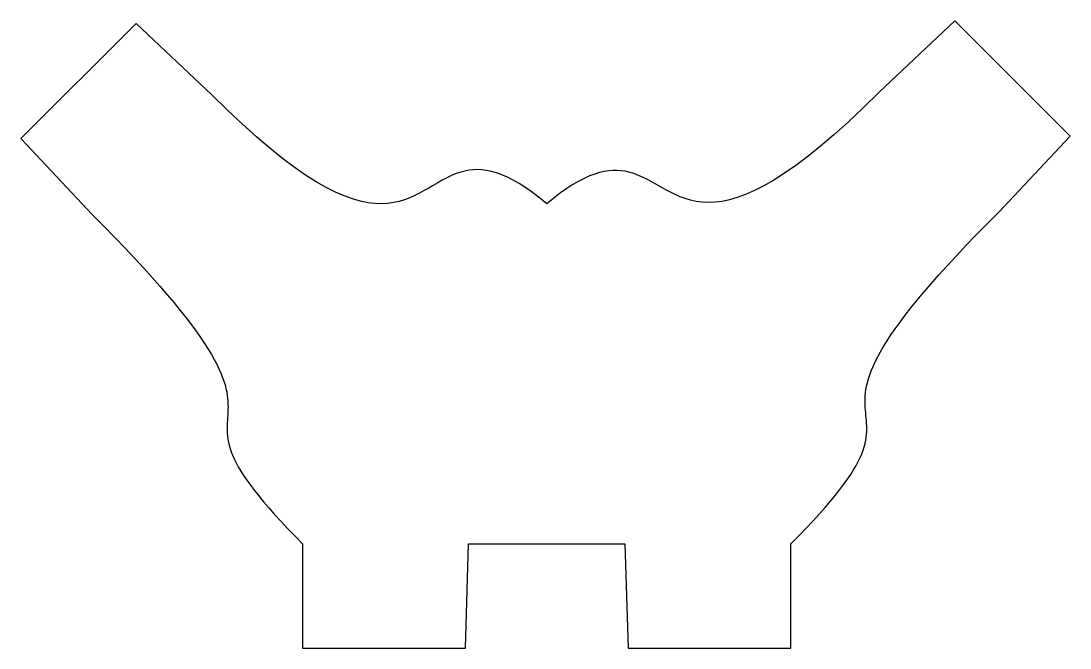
# Model space of a CAD drawing. Extents: x 4 to 571, y -212 to -4.
# Drawn here: x 486.96 to 519.19, y -123.71 to -104.45 of the extents above; entities that cross this region are included whole.
import ezdxf

# ---------------------------------------------------------------- set-up
doc = ezdxf.new("R2010")
doc.units = 0
doc.layers.add('LAYER_1', color=7, linetype='CONTINUOUS')

msp = doc.modelspace()

# ---------------------------------------------------------------- linework, layer by layer
at = {"layer": 'LAYER_1'}
msp.add_open_spline([(516.997, -110.314), (509.179, -118.131), (516.013, -115.112), (510.615, -120.505), (510.615, -120.505), (510.615, -123.705), (510.615, -123.705), (510.615, -123.705), (505.616, -123.705), (505.616, -123.705), (505.616, -123.705), (505.517, -120.505), (505.517, -120.505), (505.517, -120.505), (500.716, -120.505), (500.716, -120.505), (500.716, -120.505), (500.617, -123.705), (500.617, -123.705), (500.617, -123.705), (495.615, -123.705), (495.615, -123.705), (495.615, -123.705), (495.615, -120.505), (495.615, -120.505), (490.302, -115.192), (496.969, -118.209), (489.156, -110.395), (489.156, -110.395), (486.965, -108.06), (486.965, -108.06), (486.965, -108.06), (490.5, -104.524), (490.5, -104.524), (490.5, -104.524), (492.832, -106.719), (492.832, -106.719), (498.112, -112), (498.874, -109.559), (500.48, -109.086), (501.111, -108.899), (501.88, -109.019), (503.115, -110.06), (504.286, -109.079), (505.027, -108.934), (505.637, -109.09), (507.257, -109.495), (507.973, -111.986), (513.321, -106.638), (513.321, -106.638), (515.652, -104.447), (515.652, -104.447), (515.652, -104.447), (519.188, -107.982), (519.188, -107.982), (519.188, -107.982), (516.997, -110.314), (516.997, -110.314)], degree=3, knots=[0, 0, 0, 0, 1, 1, 1, 2, 2, 2, 3, 3, 3, 4, 4, 4, 5, 5, 5, 6, 6, 6, 7, 7, 7, 8, 8, 8, 9, 9, 9, 10, 10, 10, 11, 11, 11, 12, 12, 12, 13, 13, 13, 14, 14, 14, 15, 15, 15, 16, 16, 16, 17, 17, 17, 18, 18, 18, 19, 19, 19, 19], dxfattribs=at)

doc.saveas('drawing.dxf')
